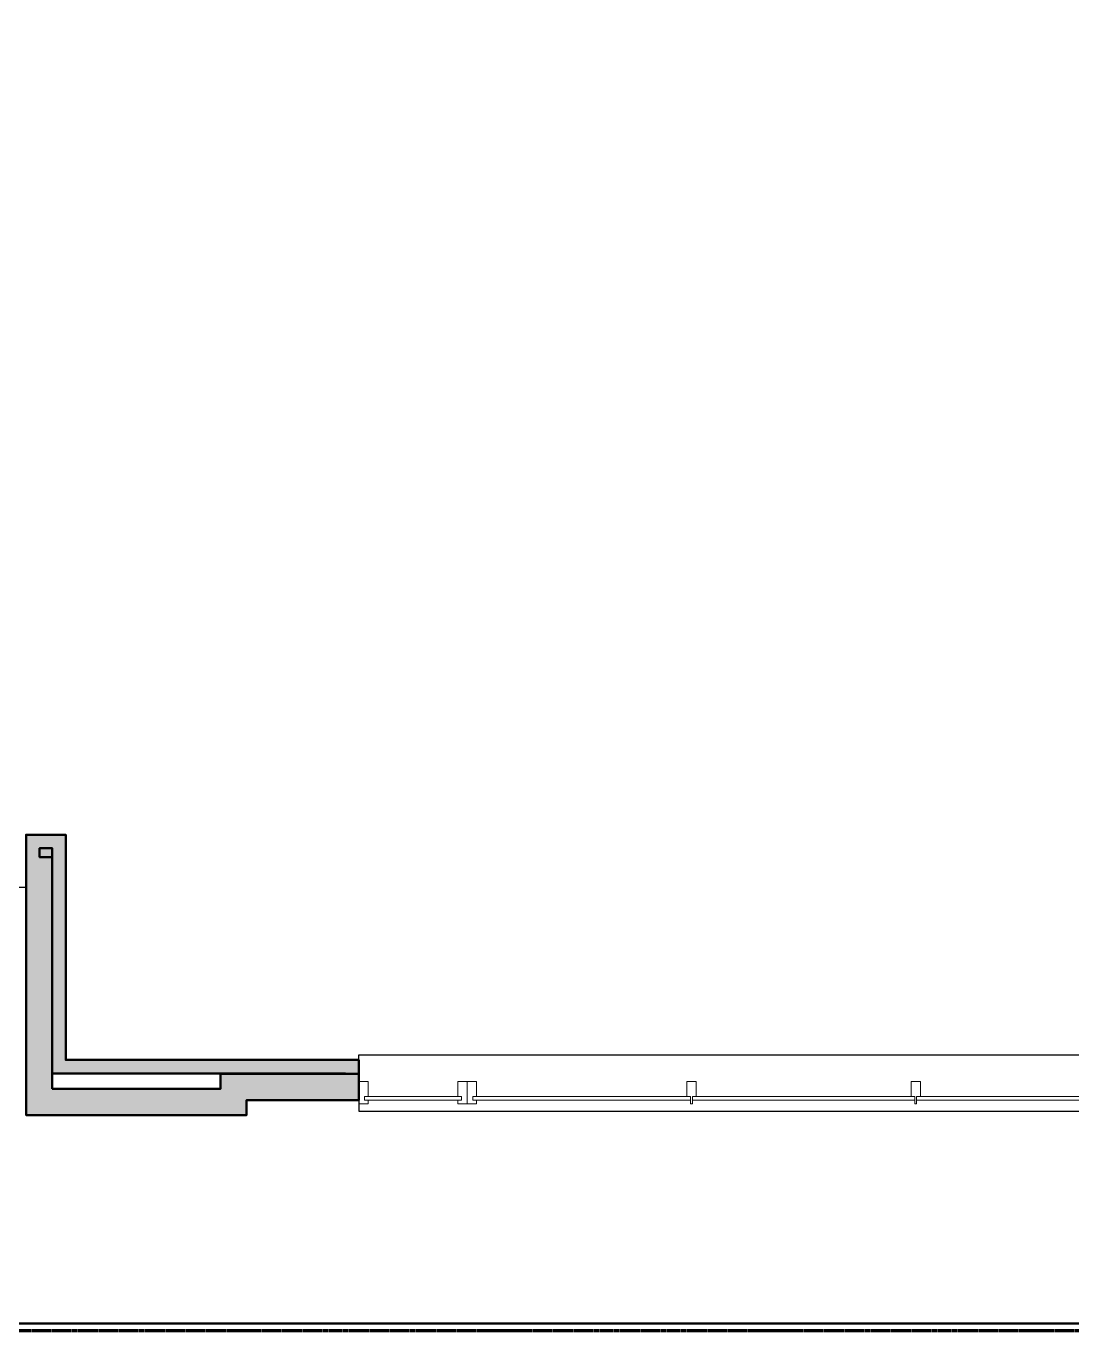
# Model space of a CAD drawing. Header units: inches. Extents: x 842 to 2180, y -10 to 1751.
# Drawn here: x 1350.4 to 1630.2, y -9.8 to 339.3 of the extents above; entities that cross this region are included whole.
import ezdxf

# ---------------------------------------------------------------- set-up
doc = ezdxf.new("R2010")
doc.units = ezdxf.units.IN
doc.header["$MEASUREMENT"] = 0
doc.linetypes.add('IMPORT-Orbis_BB$0$TI_Grid_E957150$0$PROPERTY _2_', pattern=[1.546875, 1.3125, -0.046875, 0.046875, -0.046875, 0.046875, -0.046875])
for name, color, linetype, lineweight in [('Orbis - Background_dwg', 8, 'Continuous', 9), ('Orbis_BB$0$A-Glaz-Assm', 250, 'Continuous', 20), ('Orbis_BB$0$A-Glaz-Assm-Glaz', 250, 'Continuous', 20), ('Orbis_BB$0$A-Wall-Exst', 7, 'Continuous', 9), ('Orbis_BB$0$TI_ARCH-02_E957150$0$A-Wall-Blow', 130, 'Continuous', 30), ('Orbis_BB$0$TI_Grid_E957150$0$C-Prop', 170, 'IMPORT-Orbis_BB$0$TI_Grid_E957150$0$PROPERTY _2_', 70), ('Orbis_BB$0$TI_Grid_E957150$0$S-P2-WALL-CONC', 50, 'Continuous', 50)]:
    doc.layers.add(name, color=color, linetype=linetype, lineweight=lineweight)

# ---------------------------------------------------------------- blocks, each defined once
blk = doc.blocks.new('Orbis - Background_dwg_Orbis_BB-7347761-Level XX  RCP DEMO')
at = {"layer": 'Orbis_BB$0$A-Wall-Exst'}
h = blk.add_hatch(color=256, dxfattribs=at)
h.paths.add_polyline_path([(12117.66, 853.91), (12117.66, 857.91), (12147.66, 857.91), (12147.66, 868.66), (12069.29, 868.66), (12069.29, 928.91), (12058.66, 928.91), (12058.66, 853.91)], flags=0)
h.paths.add_polyline_path([(12110.66, 860.91), (12065.66, 860.91), (12065.66, 865.04), (12144.04, 865.04), (12147.66, 864.91), (12110.66, 864.91)], flags=0)
at = {"layer": 'Orbis_BB$0$A-Glaz-Assm', "flags": 128}
for points in [[(12147.66, 862.91), (12147.66, 856.91), (12150.16, 856.91), (12150.16, 857.91), (12149.16, 857.91), (12149.16, 858.91), (12150.16, 858.91), (12150.16, 862.91)], [(12176.66, 862.91), (12176.66, 856.91), (12179.16, 856.91), (12179.16, 857.91), (12178.16, 857.91), (12178.16, 858.91), (12179.16, 858.91), (12179.16, 862.91), (12176.66, 862.91), (12174.16, 862.91), (12174.16, 858.91), (12175.16, 858.91), (12175.16, 857.91), (12174.16, 857.91), (12174.16, 856.91), (12176.66, 856.91)], [(12237.91, 862.91), (12235.41, 862.91), (12235.41, 858.91), (12236.41, 858.91), (12236.41, 856.91), (12236.91, 856.91), (12236.91, 858.91), (12237.91, 858.91)], [(12297.91, 862.91), (12295.41, 862.91), (12295.41, 858.91), (12296.41, 858.91), (12296.41, 856.91), (12296.91, 856.91), (12296.91, 858.91), (12297.91, 858.91)]]:
    blk.add_lwpolyline(points, close=True, dxfattribs=at)
at = {"layer": 'Orbis_BB$0$A-Glaz-Assm-Glaz', "flags": 128}
for points in [[(12175.16, 858.91), (12149.16, 858.91), (12149.16, 857.91), (12175.16, 857.91)], [(12236.41, 858.91), (12178.16, 858.91), (12178.16, 857.91), (12236.41, 857.91)], [(12296.41, 858.91), (12236.91, 858.91), (12236.91, 857.91), (12296.41, 857.91)]]:
    blk.add_lwpolyline(points, close=True, dxfattribs=at)
blk.add_lwpolyline([(12354.27, 858.91), (12296.91, 858.91), (12296.91, 857.91), (12355.16, 857.91), (12355.16, 858.07)], dxfattribs=at)
at = {"layer": 'Orbis_BB$0$A-Wall-Exst', "color": 50, "lineweight": 50, "flags": 128}
blk.add_lwpolyline([(12065.66, 860.91), (12065.66, 922.91), (12062.29, 922.91), (12062.29, 925.29), (12065.66, 925.29), (12065.66, 865.04), (12144.04, 865.04), (12144.04, 864.91), (12147.66, 864.91), (12147.66, 868.66), (12069.29, 868.66), (12069.29, 928.91), (12058.66, 928.91), (12058.66, 922.91), (12058.66, 853.91), (12117.66, 853.91), (12117.66, 857.91), (12147.66, 857.91), (12147.66, 864.91), (12110.66, 864.91), (12110.66, 860.91)], close=True, dxfattribs=at)
at = {"layer": 'Orbis_BB$0$TI_ARCH-02_E957150$0$A-Wall-Blow', "flags": 128}
for points in [[(11550.5, 914.91), (12058.66, 914.91), (12058.66, 853.91), (12117.66, 853.91), (12117.66, 857.91), (12147.66, 857.91), (12147.66, 854.91), (12856.66, 854.91), (12856.66, 1027.91), (12853.66, 1027.91), (12853.66, 1028.04)], [(12147.66, 868.66), (12147.66, 870.04), (12354.27, 870.04)]]:
    blk.add_lwpolyline(points, dxfattribs=at)
at = {"layer": 'Orbis_BB$0$TI_Grid_E957150$0$C-Prop', "flags": 128}
blk.add_lwpolyline([(12850.26, 2047.16), (12794.32, 2047.16), (12793.88, 2046.62), (12888.38, 1360.4), (12888.38, 796.17), (11550.5, 796.17)], dxfattribs=at)
at = {"layer": 'Orbis_BB$0$TI_Grid_E957150$0$S-P2-WALL-CONC', "flags": 128}
blk.add_lwpolyline([(12886.66, 1087.97), (12886.66, 798.17), (11550.5, 798.17)], dxfattribs=at)
blk = doc.blocks.new('Orbis - Background_dwg-7329766-Level XX  RCP DEMO')
blk.add_blockref('Orbis - Background_dwg_Orbis_BB-7347761-Level XX  RCP DEMO', (-10708.29, -805.94))

msp = doc.modelspace()

# ---------------------------------------------------------------- block references
at = {"layer": 'Orbis - Background_dwg', "color": 7}
msp.add_blockref('Orbis - Background_dwg-7329766-Level XX  RCP DEMO', (0, 0), dxfattribs=at)

doc.saveas('drawing.dxf')
